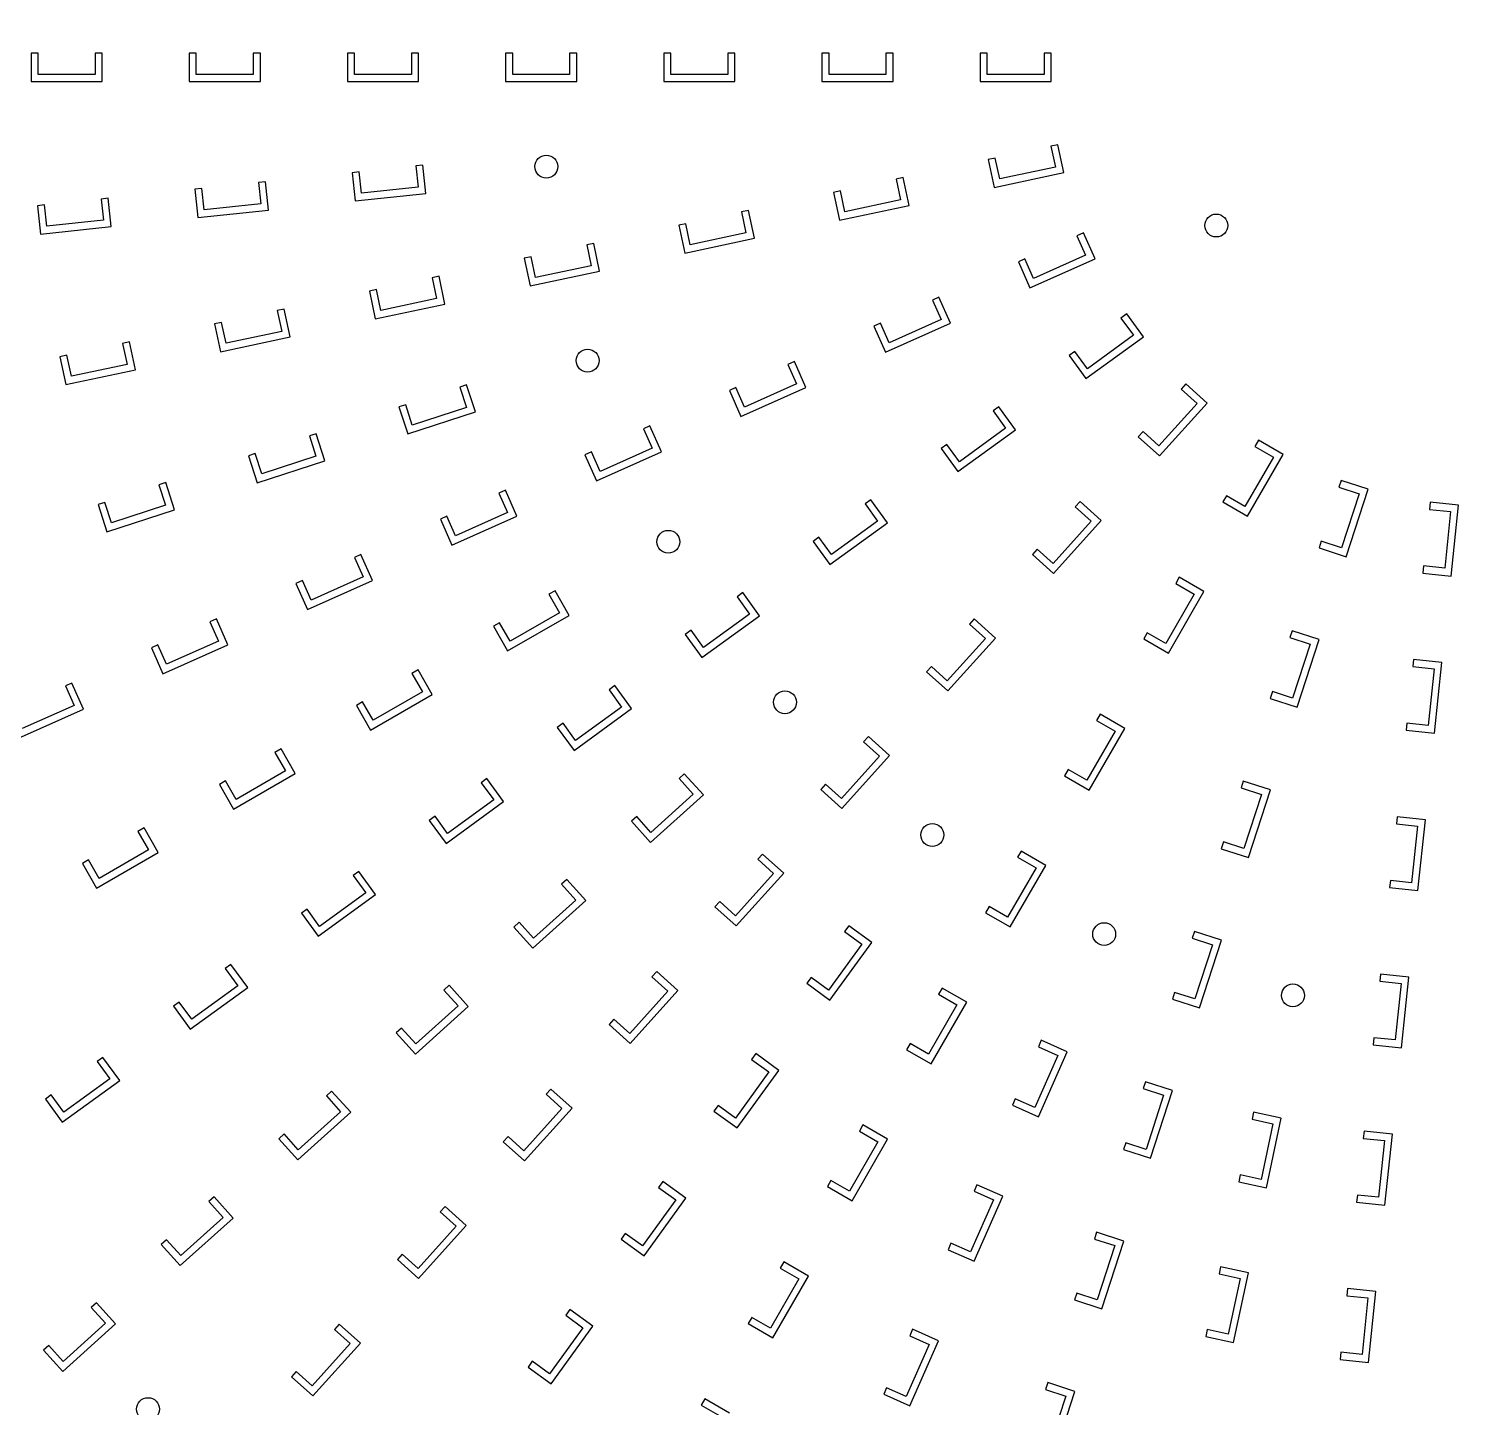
# Model space of a CAD drawing. Header units: inches. Extents: x 0.5 to 33.5, y 56.4 to 89.4.
# Drawn here: x 8.92 to 16.87, y 65.49 to 73.11 of the extents above; entities that cross this region are included whole.
import ezdxf

# ---------------------------------------------------------------- set-up
doc = ezdxf.new("R2010")
doc.units = ezdxf.units.IN
doc.layers.add('blue', color=5, linetype='CONTINUOUS')

msp = doc.modelspace()

# ---------------------------------------------------------------- linework, layer by layer
for p, q in [((8.9282, 72.9787), (8.9282, 72.8213)), ((8.9675, 72.9787), (8.9282, 72.9787)), ((8.9675, 72.8606), (8.9675, 72.9787)), ((9.3218, 72.9787), (9.2825, 72.9787)), ((9.2825, 72.9787), (9.2825, 72.8606)), ((9.3218, 72.8213), (9.3218, 72.9787)), ((9.8032, 72.9787), (9.8032, 72.8213)), ((9.8425, 72.9787), (9.8032, 72.9787)), ((9.8425, 72.8606), (9.8425, 72.9787)), ((10.1968, 72.9787), (10.1575, 72.9787)), ((10.1575, 72.9787), (10.1575, 72.8606)), ((10.1968, 72.8213), (10.1968, 72.9787)), ((10.6782, 72.9787), (10.6782, 72.8213)), ((10.7175, 72.9787), (10.6782, 72.9787)), ((10.7175, 72.8606), (10.7175, 72.9787)), ((11.0718, 72.9787), (11.0325, 72.9787)), ((11.0325, 72.9787), (11.0325, 72.8606)), ((11.0718, 72.8213), (11.0718, 72.9787)), ((11.5532, 72.9787), (11.5532, 72.8213)), ((11.5925, 72.9787), (11.5532, 72.9787)), ((11.5925, 72.8606), (11.5925, 72.9787)), ((11.9468, 72.9787), (11.9075, 72.9787)), ((11.9075, 72.9787), (11.9075, 72.8606)), ((11.9468, 72.8213), (11.9468, 72.9787)), ((12.4282, 72.9787), (12.4282, 72.8213)), ((12.4675, 72.9787), (12.4282, 72.9787)), ((12.4675, 72.8606), (12.4675, 72.9787)), ((12.8218, 72.9787), (12.7825, 72.9787)), ((12.7825, 72.9787), (12.7825, 72.8606)), ((12.8218, 72.8213), (12.8218, 72.9787)), ((13.3032, 72.9787), (13.3032, 72.8213)), ((13.3425, 72.9787), (13.3032, 72.9787)), ((13.3425, 72.8606), (13.3425, 72.9787)), ((13.6968, 72.9787), (13.6575, 72.9787)), ((13.6575, 72.9787), (13.6575, 72.8606)), ((13.6968, 72.8213), (13.6968, 72.9787)), ((14.1782, 72.9787), (14.1782, 72.8213)), ((14.2175, 72.9787), (14.1782, 72.9787)), ((14.2175, 72.8606), (14.2175, 72.9787)), ((14.5718, 72.9787), (14.5325, 72.9787)), ((14.5325, 72.9787), (14.5325, 72.8606)), ((14.5718, 72.8213), (14.5718, 72.9787)), ((8.9282, 72.8213), (9.3218, 72.8213)), ((9.2825, 72.8606), (8.9675, 72.8606)), ((9.8032, 72.8213), (10.1968, 72.8213)), ((10.1575, 72.8606), (9.8425, 72.8606)), ((10.6782, 72.8213), (11.0718, 72.8213)), ((11.0325, 72.8606), (10.7175, 72.8606)), ((11.5532, 72.8213), (11.9468, 72.8213)), ((11.9075, 72.8606), (11.5925, 72.8606)), ((12.4282, 72.8213), (12.8218, 72.8213)), ((12.7825, 72.8606), (12.4675, 72.8606)), ((13.3032, 72.8213), (13.6968, 72.8213)), ((13.6575, 72.8606), (13.3425, 72.8606)), ((14.1782, 72.8213), (14.5718, 72.8213)), ((14.5325, 72.8606), (14.2175, 72.8606)), ((14.6085, 72.4722), (14.57, 72.464)), ((14.57, 72.464), (14.5946, 72.3485)), ((14.6413, 72.3181), (14.6085, 72.4722)), ((11.0961, 72.3586), (11.0569, 72.3545)), ((11.0569, 72.3545), (11.0693, 72.2371)), ((11.1126, 72.202), (11.0961, 72.3586)), ((14.262, 72.3985), (14.2234, 72.3903)), ((14.2234, 72.3903), (14.2562, 72.2363)), ((14.2865, 72.283), (14.262, 72.3985)), ((14.5946, 72.3485), (14.2865, 72.283)), ((10.2259, 72.2672), (10.1867, 72.2631)), ((10.1867, 72.2631), (10.1991, 72.1456)), ((10.2423, 72.1106), (10.2259, 72.2672)), ((10.7437, 72.3216), (10.7046, 72.3175)), ((10.7046, 72.3175), (10.721, 72.1609)), ((10.7561, 72.2041), (10.7437, 72.3216)), ((13.7527, 72.2903), (13.7142, 72.2821)), ((13.7142, 72.2821), (13.7387, 72.1665)), ((13.7854, 72.1362), (13.7527, 72.2903)), ((14.2562, 72.2363), (14.6413, 72.3181)), ((9.3557, 72.1757), (9.3165, 72.1716)), ((9.3721, 72.0191), (9.3557, 72.1757)), ((9.8735, 72.2301), (9.8343, 72.226)), ((9.8343, 72.226), (9.8508, 72.0694)), ((9.8858, 72.1127), (9.8735, 72.2301)), ((10.721, 72.1609), (11.1126, 72.202)), ((11.0693, 72.2371), (10.7561, 72.2041)), ((13.4061, 72.2166), (13.3676, 72.2084)), ((13.3676, 72.2084), (13.4003, 72.0544)), ((13.4306, 72.1011), (13.4061, 72.2166)), ((9.0033, 72.1387), (8.9641, 72.1346)), ((8.9641, 72.1346), (8.9806, 71.978)), ((9.0156, 72.0212), (9.0033, 72.1387)), ((9.3165, 72.1716), (9.3289, 72.0541)), ((9.8508, 72.0694), (10.2423, 72.1106)), ((10.1991, 72.1456), (9.8858, 72.1127)), ((12.8968, 72.1083), (12.8583, 72.1001)), ((12.8583, 72.1001), (12.8828, 71.9846)), ((12.9295, 71.9543), (12.8968, 72.1083)), ((13.4003, 72.0544), (13.7854, 72.1362)), ((13.7387, 72.1665), (13.4306, 72.1011)), ((8.9806, 71.978), (9.3721, 72.0191)), ((9.3289, 72.0541), (9.0156, 72.0212)), ((12.5502, 72.0347), (12.5117, 72.0265)), ((12.5117, 72.0265), (12.5444, 71.8724)), ((12.5748, 71.9191), (12.5502, 72.0347)), ((12.5444, 71.8724), (12.9295, 71.9543)), ((12.8828, 71.9846), (12.5748, 71.9191)), ((14.7497, 71.9843), (14.7138, 71.9683)), ((14.7138, 71.9683), (14.7618, 71.8604)), ((14.8138, 71.8404), (14.7497, 71.9843)), ((12.0409, 71.9264), (12.0024, 71.9182)), ((12.0024, 71.9182), (12.0269, 71.8027)), ((12.0736, 71.7724), (12.0409, 71.9264)), ((14.7618, 71.8604), (14.4741, 71.7323)), ((11.6943, 71.8527), (11.6558, 71.8446)), ((11.6558, 71.8446), (11.6885, 71.6905)), ((11.7189, 71.7372), (11.6943, 71.8527)), ((12.0269, 71.8027), (11.7189, 71.7372)), ((14.4261, 71.8402), (14.3901, 71.8242)), ((14.3901, 71.8242), (14.4541, 71.6803)), ((14.4741, 71.7323), (14.4261, 71.8402)), ((14.4541, 71.6803), (14.8138, 71.8404)), ((11.185, 71.7445), (11.1465, 71.7363)), ((11.1465, 71.7363), (11.1711, 71.6208)), ((11.2178, 71.5904), (11.185, 71.7445)), ((11.6885, 71.6905), (12.0736, 71.7724)), ((10.8384, 71.6708), (10.7999, 71.6626)), ((10.7999, 71.6626), (10.8327, 71.5086)), ((10.863, 71.5553), (10.8384, 71.6708)), ((11.1711, 71.6208), (10.863, 71.5553)), ((13.9504, 71.6284), (13.9144, 71.6124)), ((14.0144, 71.4846), (13.9504, 71.6284)), ((10.3291, 71.5626), (10.2906, 71.5544)), ((10.2906, 71.5544), (10.3152, 71.4389)), ((10.3619, 71.4085), (10.3291, 71.5626)), ((10.8327, 71.5086), (11.2178, 71.5904)), ((13.9144, 71.6124), (13.9625, 71.5045)), ((14.9893, 71.5365), (14.9575, 71.5133)), ((15.0819, 71.4091), (14.9893, 71.5365)), ((9.9826, 71.4889), (9.944, 71.4807)), ((9.944, 71.4807), (9.9768, 71.3267)), ((10.0071, 71.3734), (9.9826, 71.4889)), ((13.6267, 71.4843), (13.5907, 71.4683)), ((13.5907, 71.4683), (13.6548, 71.3244)), ((13.6747, 71.3764), (13.6267, 71.4843)), ((13.6548, 71.3244), (14.0144, 71.4846)), ((13.9625, 71.5045), (13.6747, 71.3764)), ((14.9575, 71.5133), (15.0269, 71.4178)), ((9.4733, 71.3806), (9.4348, 71.3725)), ((9.506, 71.2266), (9.4733, 71.3806)), ((9.9768, 71.3267), (10.3619, 71.4085)), ((10.3152, 71.4389), (10.0071, 71.3734)), ((14.7634, 71.1777), (15.0819, 71.4091)), ((15.0269, 71.4178), (14.7721, 71.2326)), ((9.1267, 71.307), (9.0882, 71.2988)), ((9.0882, 71.2988), (9.1209, 71.1447)), ((9.1512, 71.1914), (9.1267, 71.307)), ((9.4348, 71.3725), (9.4593, 71.2569)), ((14.7026, 71.3282), (14.6708, 71.3051)), ((14.6708, 71.3051), (14.7634, 71.1777)), ((14.7721, 71.2326), (14.7026, 71.3282)), ((9.1209, 71.1447), (9.506, 71.2266)), ((9.4593, 71.2569), (9.1512, 71.1914)), ((13.151, 71.2725), (13.1151, 71.2565)), ((13.1151, 71.2565), (13.1631, 71.1486)), ((13.2151, 71.1287), (13.151, 71.2725)), ((11.3377, 71.143), (11.3002, 71.1308)), ((11.3863, 70.9932), (11.3377, 71.143)), ((13.1631, 71.1486), (12.8754, 71.0205)), ((15.3167, 71.1482), (15.2904, 71.119)), ((15.4338, 71.0428), (15.3167, 71.1482)), ((11.3002, 71.1308), (11.3367, 71.0185)), ((12.8273, 71.1284), (12.7914, 71.1124)), ((12.7914, 71.1124), (12.8554, 70.9685)), ((12.8754, 71.0205), (12.8273, 71.1284)), ((12.8554, 70.9685), (13.2151, 71.1287)), ((15.2904, 71.119), (15.3782, 71.0399)), ((11.0007, 71.0335), (10.9632, 71.0213)), ((10.9632, 71.0213), (11.0119, 70.8716)), ((11.0372, 70.9212), (11.0007, 71.0335)), ((11.0119, 70.8716), (11.3863, 70.9932)), ((11.3367, 71.0185), (11.0372, 70.9212)), ((14.2814, 71.0222), (14.2496, 70.999)), ((14.2496, 70.999), (14.319, 70.9035)), ((14.374, 70.8948), (14.2814, 71.0222)), ((15.3782, 71.0399), (15.1674, 70.8059)), ((15.1703, 70.7503), (15.4338, 71.0428)), ((12.3517, 70.9166), (12.3157, 70.9006)), ((12.3157, 70.9006), (12.3638, 70.7927)), ((12.4157, 70.7728), (12.3517, 70.9166)), ((14.319, 70.9035), (14.0642, 70.7183)), ((10.5055, 70.8726), (10.468, 70.8604)), ((10.468, 70.8604), (10.5045, 70.7481)), ((10.5542, 70.7228), (10.5055, 70.8726)), ((14.0555, 70.6633), (14.374, 70.8948)), ((15.0796, 70.8849), (15.0533, 70.8556)), ((15.0533, 70.8556), (15.1703, 70.7503)), ((15.1674, 70.8059), (15.0796, 70.8849)), ((15.7177, 70.8365), (15.698, 70.8024)), ((15.8541, 70.7578), (15.7177, 70.8365)), ((10.1685, 70.7631), (10.1311, 70.7509)), ((10.1311, 70.7509), (10.1797, 70.6012)), ((10.205, 70.6508), (10.1685, 70.7631)), ((10.5045, 70.7481), (10.205, 70.6508)), ((12.028, 70.7725), (11.992, 70.7565)), ((11.992, 70.7565), (12.0561, 70.6126)), ((12.076, 70.6646), (12.028, 70.7725)), ((12.0561, 70.6126), (12.4157, 70.7728)), ((12.3638, 70.7927), (12.076, 70.6646)), ((13.9948, 70.8139), (13.9629, 70.7907)), ((13.9629, 70.7907), (14.0555, 70.6633)), ((14.0642, 70.7183), (13.9948, 70.8139)), ((15.8003, 70.7434), (15.6429, 70.4706)), ((15.6573, 70.4168), (15.8541, 70.7578)), ((15.698, 70.8024), (15.8003, 70.7434)), ((10.1797, 70.6012), (10.5542, 70.7228)), ((9.6733, 70.6022), (9.6359, 70.59)), ((9.6359, 70.59), (9.6724, 70.4777)), ((9.722, 70.4524), (9.6733, 70.6022)), ((16.1748, 70.615), (16.1626, 70.5776)), ((16.3245, 70.5664), (16.1748, 70.615)), ((11.5523, 70.5607), (11.5164, 70.5447)), ((11.5164, 70.5447), (11.5644, 70.4368)), ((11.6164, 70.4169), (11.5523, 70.5607)), ((13.5735, 70.5078), (13.5417, 70.4847)), ((13.6661, 70.3804), (13.5735, 70.5078)), ((15.5406, 70.5297), (15.5209, 70.4956)), ((15.6429, 70.4706), (15.5406, 70.5297)), ((16.1626, 70.5776), (16.2749, 70.5411)), ((16.2749, 70.5411), (16.1776, 70.2415)), ((16.2029, 70.1919), (16.3245, 70.5664)), ((9.3363, 70.4927), (9.2989, 70.4805)), ((9.2989, 70.4805), (9.3475, 70.3308)), ((9.3728, 70.3804), (9.3363, 70.4927)), ((9.3475, 70.3308), (9.722, 70.4524)), ((9.6724, 70.4777), (9.3728, 70.3804)), ((11.5644, 70.4368), (11.2767, 70.3087)), ((13.5417, 70.4847), (13.6111, 70.3892)), ((14.7312, 70.498), (14.7049, 70.4687)), ((14.7049, 70.4687), (14.7927, 70.3897)), ((14.8483, 70.3926), (14.7312, 70.498)), ((15.5209, 70.4956), (15.6573, 70.4168)), ((16.6679, 70.4934), (16.6638, 70.4542)), ((16.6638, 70.4542), (16.7812, 70.4419)), ((16.8245, 70.4769), (16.6679, 70.4934)), ((16.7812, 70.4419), (16.7483, 70.1286)), ((16.7833, 70.0854), (16.8245, 70.4769)), ((11.2286, 70.4166), (11.1927, 70.4006)), ((11.1927, 70.4006), (11.2567, 70.2567)), ((11.2767, 70.3087), (11.2286, 70.4166)), ((11.2567, 70.2567), (11.6164, 70.4169)), ((13.3476, 70.149), (13.6661, 70.3804)), ((13.6111, 70.3892), (13.3563, 70.204)), ((14.7927, 70.3897), (14.5819, 70.1556)), ((14.5848, 70.1), (14.8483, 70.3926)), ((13.2869, 70.2996), (13.255, 70.2764)), ((13.255, 70.2764), (13.3476, 70.149)), ((13.3563, 70.204), (13.2869, 70.2996)), ((16.0653, 70.278), (16.0531, 70.2406)), ((16.1776, 70.2415), (16.0653, 70.278)), ((10.753, 70.2048), (10.717, 70.1888)), ((10.717, 70.1888), (10.7651, 70.0809)), ((10.817, 70.061), (10.753, 70.2048)), ((14.4942, 70.2347), (14.4678, 70.2054)), ((14.4678, 70.2054), (14.5848, 70.1)), ((14.5819, 70.1556), (14.4942, 70.2347)), ((16.0531, 70.2406), (16.2029, 70.1919)), ((16.6308, 70.141), (16.6267, 70.1018)), ((16.7483, 70.1286), (16.6308, 70.141)), ((10.4293, 70.0607), (10.3933, 70.0447)), ((10.3933, 70.0447), (10.4574, 69.9008)), ((10.4773, 69.9528), (10.4293, 70.0607)), ((10.4574, 69.9008), (10.817, 70.061)), ((10.7651, 70.0809), (10.4773, 69.9528)), ((15.2802, 70.0788), (15.2605, 70.0447)), ((15.2605, 70.0447), (15.3628, 69.9856)), ((15.4166, 70), (15.2802, 70.0788)), ((16.6267, 70.1018), (16.7833, 70.0854)), ((11.8267, 70.0041), (11.7926, 69.9844)), ((11.7926, 69.9844), (11.8517, 69.8821)), ((11.9054, 69.8677), (11.8267, 70.0041)), ((12.8656, 69.9935), (12.8338, 69.9704)), ((12.8338, 69.9704), (12.9032, 69.8748)), ((12.9582, 69.8661), (12.8656, 69.9935)), ((15.3628, 69.9856), (15.2054, 69.7128)), ((15.2198, 69.6591), (15.4166, 70)), ((11.5645, 69.6709), (11.9054, 69.8677)), ((11.8517, 69.8821), (11.5789, 69.7247)), ((12.6397, 69.6347), (12.9582, 69.8661)), ((12.9032, 69.8748), (12.6484, 69.6897)), ((9.9536, 69.8489), (9.9177, 69.8329)), ((9.9177, 69.8329), (9.9657, 69.725)), ((10.0177, 69.7051), (9.9536, 69.8489)), ((11.5198, 69.827), (11.4857, 69.8073)), ((11.4857, 69.8073), (11.5645, 69.6709)), ((11.5789, 69.7247), (11.5198, 69.827)), ((12.579, 69.7853), (12.5471, 69.7621)), ((12.6484, 69.6897), (12.579, 69.7853)), ((14.1458, 69.8477), (14.1194, 69.8185)), ((14.1194, 69.8185), (14.2072, 69.7394)), ((14.2628, 69.7423), (14.1458, 69.8477)), ((9.658, 69.545), (10.0177, 69.7051)), ((9.9657, 69.725), (9.678, 69.5969)), ((12.5471, 69.7621), (12.6397, 69.6347)), ((14.2072, 69.7394), (13.9964, 69.5054)), ((13.9994, 69.4498), (14.2628, 69.7423)), ((15.1031, 69.7719), (15.0834, 69.7378)), ((15.0834, 69.7378), (15.2198, 69.6591)), ((15.2054, 69.7128), (15.1031, 69.7719)), ((15.9044, 69.7828), (15.8922, 69.7454)), ((15.8922, 69.7454), (16.0045, 69.7089)), ((16.0542, 69.7342), (15.9044, 69.7828)), ((16.0045, 69.7089), (15.9072, 69.4094)), ((15.9325, 69.3598), (16.0542, 69.7342)), ((9.6299, 69.7048), (9.594, 69.6888)), ((9.594, 69.6888), (9.658, 69.545)), ((9.678, 69.5969), (9.6299, 69.7048)), ((11.0689, 69.5666), (11.0348, 69.5469)), ((11.0348, 69.5469), (11.0939, 69.4446)), ((11.1477, 69.4302), (11.0689, 69.5666)), ((13.9087, 69.5844), (13.8823, 69.5551)), ((13.8823, 69.5551), (13.9994, 69.4498)), ((13.9964, 69.5054), (13.9087, 69.5844)), ((16.5764, 69.6232), (16.5723, 69.584)), ((16.5723, 69.584), (16.6898, 69.5717)), ((16.733, 69.6067), (16.5764, 69.6232)), ((16.6898, 69.5717), (16.6568, 69.2584)), ((16.6919, 69.2152), (16.733, 69.6067)), ((9.1543, 69.4931), (9.1183, 69.477)), ((9.1183, 69.477), (9.1664, 69.3691)), ((9.2183, 69.3492), (9.1543, 69.4931)), ((12.1577, 69.4792), (12.1259, 69.4561)), ((12.2503, 69.3518), (12.1577, 69.4792)), ((10.7621, 69.3895), (10.728, 69.3698)), ((10.8211, 69.2872), (10.7621, 69.3895)), ((10.8067, 69.2334), (11.1477, 69.4302)), ((11.0939, 69.4446), (10.8211, 69.2872)), ((12.1259, 69.4561), (12.1953, 69.3605)), ((15.7949, 69.4459), (15.7827, 69.4084)), ((15.7827, 69.4084), (15.9325, 69.3598)), ((15.9072, 69.4094), (15.7949, 69.4459)), ((8.8587, 69.1891), (9.2183, 69.3492)), ((9.1664, 69.3691), (8.8786, 69.241)), ((10.728, 69.3698), (10.8067, 69.2334)), ((11.9318, 69.1204), (12.2503, 69.3518)), ((12.1953, 69.3605), (11.9405, 69.1754)), ((14.8427, 69.321), (14.823, 69.2869)), ((14.9791, 69.2422), (14.8427, 69.321)), ((11.8711, 69.271), (11.8392, 69.2478)), ((11.8392, 69.2478), (11.9318, 69.1204)), ((11.9405, 69.1754), (11.8711, 69.271)), ((14.9253, 69.2278), (14.7679, 68.9551)), ((14.7823, 68.9013), (14.9791, 69.2422)), ((14.823, 69.2869), (14.9253, 69.2278)), ((16.5394, 69.2708), (16.5353, 69.2316)), ((16.5353, 69.2316), (16.6919, 69.2152)), ((16.6568, 69.2584), (16.5394, 69.2708)), ((13.5603, 69.1975), (13.5339, 69.1682)), ((13.5339, 69.1682), (13.6217, 69.0892)), ((13.6773, 69.0921), (13.5603, 69.1975)), ((10.3112, 69.1291), (10.2771, 69.1094)), ((10.2771, 69.1094), (10.3361, 69.0071)), ((10.3899, 68.9927), (10.3112, 69.1291)), ((13.6217, 69.0892), (13.4109, 68.8551)), ((13.4139, 68.7995), (13.6773, 69.0921)), ((10.0489, 68.7959), (10.3899, 68.9927)), ((10.3361, 69.0071), (10.0634, 68.8497)), ((12.5418, 68.9918), (12.5126, 68.9655)), ((12.6472, 68.8748), (12.5418, 68.9918)), ((14.6656, 69.0141), (14.6459, 68.98)), ((14.7679, 68.9551), (14.6656, 69.0141)), ((10.0043, 68.952), (9.9702, 68.9323)), ((9.9702, 68.9323), (10.0489, 68.7959)), ((10.0634, 68.8497), (10.0043, 68.952)), ((11.4499, 68.9649), (11.418, 68.9418)), ((11.418, 68.9418), (11.4874, 68.8462)), ((11.5424, 68.8375), (11.4499, 68.9649)), ((12.5126, 68.9655), (12.5916, 68.8777)), ((13.3232, 68.9341), (13.2968, 68.9049)), ((13.4109, 68.8551), (13.3232, 68.9341)), ((14.6459, 68.98), (14.7823, 68.9013)), ((15.634, 68.9507), (15.6218, 68.9132)), ((15.6218, 68.9132), (15.7342, 68.8767)), ((15.7838, 68.902), (15.634, 68.9507)), ((11.2239, 68.6061), (11.5424, 68.8375)), ((11.4874, 68.8462), (11.2326, 68.6611)), ((12.3546, 68.6113), (12.6472, 68.8748)), ((12.5916, 68.8777), (12.3576, 68.6669)), ((13.2968, 68.9049), (13.4139, 68.7995)), ((15.7342, 68.8767), (15.6368, 68.5772)), ((15.6621, 68.5276), (15.7838, 68.902)), ((11.1632, 68.7566), (11.1313, 68.7335)), ((11.2326, 68.6611), (11.1632, 68.7566)), ((12.2785, 68.7547), (12.2493, 68.7284)), ((12.3576, 68.6669), (12.2785, 68.7547)), ((16.485, 68.753), (16.4808, 68.7138)), ((16.6416, 68.7365), (16.485, 68.753)), ((9.5534, 68.6916), (9.5193, 68.6719)), ((9.5193, 68.6719), (9.5783, 68.5696)), ((9.6321, 68.5552), (9.5534, 68.6916)), ((11.1313, 68.7335), (11.2239, 68.6061)), ((12.2493, 68.7284), (12.3546, 68.6113)), ((16.4808, 68.7138), (16.5983, 68.7015)), ((16.5983, 68.7015), (16.5654, 68.3882)), ((16.6004, 68.345), (16.6416, 68.7365)), ((15.5245, 68.6137), (15.5123, 68.5762)), ((15.6368, 68.5772), (15.5245, 68.6137)), ((9.2465, 68.5145), (9.2124, 68.4948)), ((9.3056, 68.4122), (9.2465, 68.5145)), ((9.2912, 68.3584), (9.6321, 68.5552)), ((9.5783, 68.5696), (9.3056, 68.4122)), ((12.9748, 68.5472), (12.9484, 68.518)), ((12.9484, 68.518), (13.0362, 68.4389)), ((13.0918, 68.4418), (12.9748, 68.5472)), ((14.4052, 68.5632), (14.3855, 68.5291)), ((14.3855, 68.5291), (14.4878, 68.4701)), ((14.5416, 68.4845), (14.4052, 68.5632)), ((15.5123, 68.5762), (15.6621, 68.5276)), ((9.2124, 68.4948), (9.2912, 68.3584)), ((10.742, 68.4506), (10.7101, 68.4275)), ((10.8345, 68.3232), (10.742, 68.4506)), ((13.0362, 68.4389), (12.8255, 68.2049)), ((12.8284, 68.1493), (13.0918, 68.4418)), ((14.4878, 68.4701), (14.3304, 68.1973)), ((14.3448, 68.1435), (14.5416, 68.4845)), ((10.7101, 68.4275), (10.7795, 68.3319)), ((11.8916, 68.4063), (11.8623, 68.38)), ((11.8623, 68.38), (11.9414, 68.2922)), ((11.997, 68.2893), (11.8916, 68.4063)), ((16.4479, 68.4006), (16.4438, 68.3614)), ((16.4438, 68.3614), (16.6004, 68.345)), ((16.5654, 68.3882), (16.4479, 68.4006)), ((10.516, 68.0918), (10.8345, 68.3232)), ((10.7795, 68.3319), (10.5247, 68.1468)), ((11.7044, 68.0259), (11.997, 68.2893)), ((11.9414, 68.2922), (11.7073, 68.0815)), ((12.7377, 68.2839), (12.7113, 68.2546)), ((12.8255, 68.2049), (12.7377, 68.2839)), ((10.4553, 68.2423), (10.4235, 68.2192)), ((10.4235, 68.2192), (10.516, 68.0918)), ((10.5247, 68.1468), (10.4553, 68.2423)), ((12.7113, 68.2546), (12.8284, 68.1493)), ((14.2281, 68.2564), (14.2084, 68.2223)), ((14.2084, 68.2223), (14.3448, 68.1435)), ((14.3304, 68.1973), (14.2281, 68.2564)), ((11.6283, 68.1692), (11.599, 68.1429)), ((11.599, 68.1429), (11.7044, 68.0259)), ((11.7073, 68.0815), (11.6283, 68.1692)), ((13.4518, 68.1503), (13.4287, 68.1185)), ((13.4287, 68.1185), (13.5242, 68.049)), ((13.5792, 68.0577), (13.4518, 68.1503)), ((15.3636, 68.1185), (15.3514, 68.0811)), ((15.5134, 68.0698), (15.3636, 68.1185)), ((13.5242, 68.049), (13.3391, 67.7942)), ((13.3478, 67.7392), (13.5792, 68.0577)), ((15.3514, 68.0811), (15.4638, 68.0446)), ((15.4638, 68.0446), (15.3664, 67.745)), ((15.3917, 67.6954), (15.5134, 68.0698)), ((10.0341, 67.9363), (10.0022, 67.9131)), ((10.0022, 67.9131), (10.0716, 67.8176)), ((10.1266, 67.8089), (10.0341, 67.9363)), ((12.3893, 67.897), (12.3629, 67.8677)), ((12.5063, 67.7916), (12.3893, 67.897)), ((16.3935, 67.8828), (16.3894, 67.8436)), ((16.5501, 67.8663), (16.3935, 67.8828)), ((9.8081, 67.5775), (10.1266, 67.8089)), ((10.0716, 67.8176), (9.8168, 67.6325)), ((11.2413, 67.8208), (11.2121, 67.7945)), ((11.3467, 67.7038), (11.2413, 67.8208)), ((12.3629, 67.8677), (12.4507, 67.7887)), ((13.2435, 67.8636), (13.2204, 67.8318)), ((13.2204, 67.8318), (13.3478, 67.7392)), ((13.3391, 67.7942), (13.2435, 67.8636)), ((13.9677, 67.8054), (13.948, 67.7713)), ((14.1041, 67.7267), (13.9677, 67.8054)), ((16.3894, 67.8436), (16.5068, 67.8313)), ((16.5068, 67.8313), (16.4739, 67.518)), ((16.509, 67.4748), (16.5501, 67.8663)), ((9.7474, 67.728), (9.7156, 67.7049)), ((9.8168, 67.6325), (9.7474, 67.728)), ((11.2121, 67.7945), (11.2911, 67.7067)), ((12.4507, 67.7887), (12.24, 67.5546)), ((12.2429, 67.499), (12.5063, 67.7916)), ((13.9073, 67.3857), (14.1041, 67.7267)), ((13.948, 67.7713), (14.0503, 67.7123)), ((15.2541, 67.7815), (15.2419, 67.7441)), ((15.2419, 67.7441), (15.3917, 67.6954)), ((15.3664, 67.745), (15.2541, 67.7815)), ((9.7156, 67.7049), (9.8081, 67.5775)), ((11.0541, 67.4404), (11.3467, 67.7038)), ((11.2911, 67.7067), (11.057, 67.496)), ((14.0503, 67.7123), (13.8929, 67.4395)), ((10.978, 67.5837), (10.9488, 67.5574)), ((10.9488, 67.5574), (11.0541, 67.4404)), ((11.057, 67.496), (10.978, 67.5837)), ((12.1522, 67.6336), (12.1259, 67.6044)), ((12.1259, 67.6044), (12.2429, 67.499)), ((12.24, 67.5546), (12.1522, 67.6336)), ((13.7906, 67.4986), (13.7709, 67.4645)), ((13.8929, 67.4395), (13.7906, 67.4986)), ((14.5169, 67.5164), (14.5009, 67.4804)), ((14.5009, 67.4804), (14.6088, 67.4324)), ((14.6607, 67.4523), (14.5169, 67.5164)), ((16.3565, 67.5304), (16.3523, 67.4912)), ((16.3523, 67.4912), (16.509, 67.4748)), ((16.4739, 67.518), (16.3565, 67.5304)), ((9.3262, 67.422), (9.2943, 67.3988)), ((9.2943, 67.3988), (9.3638, 67.3033)), ((9.4187, 67.2946), (9.3262, 67.422)), ((12.9375, 67.4424), (12.9144, 67.4106)), ((12.9144, 67.4106), (13.0099, 67.3411)), ((13.0649, 67.3499), (12.9375, 67.4424)), ((13.7709, 67.4645), (13.9073, 67.3857)), ((14.6088, 67.4324), (14.4807, 67.1447)), ((14.5006, 67.0927), (14.6607, 67.4523)), ((13.0099, 67.3411), (12.8248, 67.0863)), ((12.8335, 67.0313), (13.0649, 67.3499)), ((9.1002, 67.0632), (9.4187, 67.2946)), ((9.3638, 67.3033), (9.1089, 67.1182)), ((11.8038, 67.2467), (11.7775, 67.2175)), ((11.9208, 67.1413), (11.8038, 67.2467)), ((15.0932, 67.2863), (15.081, 67.2489)), ((15.081, 67.2489), (15.1934, 67.2124)), ((15.243, 67.2377), (15.0932, 67.2863)), ((9.0395, 67.2137), (9.0077, 67.1906)), ((9.0077, 67.1906), (9.1002, 67.0632)), ((9.1089, 67.1182), (9.0395, 67.2137)), ((10.5911, 67.2353), (10.5618, 67.209)), ((10.5618, 67.209), (10.6409, 67.1212)), ((10.6965, 67.1183), (10.5911, 67.2353)), ((11.7775, 67.2175), (11.8652, 67.1384)), ((14.3728, 67.1927), (14.3567, 67.1567)), ((14.4807, 67.1447), (14.3728, 67.1927)), ((15.1934, 67.2124), (15.096, 66.9128)), ((15.1213, 66.8632), (15.243, 67.2377)), ((10.4039, 66.8549), (10.6965, 67.1183)), ((10.6409, 67.1212), (10.4068, 66.9105)), ((11.8652, 67.1384), (11.6545, 66.9044)), ((11.6574, 66.8488), (11.9208, 67.1413)), ((12.7292, 67.1558), (12.7061, 67.1239)), ((12.7061, 67.1239), (12.8335, 67.0313)), ((12.8248, 67.0863), (12.7292, 67.1558)), ((14.3567, 67.1567), (14.5006, 67.0927)), ((15.6904, 67.1178), (15.6823, 67.0793)), ((15.6823, 67.0793), (15.7978, 67.0547)), ((15.8445, 67.085), (15.6904, 67.1178)), ((15.7626, 66.6999), (15.8445, 67.085)), ((13.5302, 67.0477), (13.5105, 67.0136)), ((13.5105, 67.0136), (13.6128, 66.9545)), ((13.6666, 66.9689), (13.5302, 67.0477)), ((15.7978, 67.0547), (15.7323, 66.7466)), ((16.302, 67.0126), (16.2979, 66.9734)), ((16.4586, 66.9961), (16.302, 67.0126)), ((10.3278, 66.9982), (10.2985, 66.9719)), ((10.2985, 66.9719), (10.4039, 66.8549)), ((10.4068, 66.9105), (10.3278, 66.9982)), ((11.5667, 66.9834), (11.5404, 66.9541)), ((11.5404, 66.9541), (11.6574, 66.8488)), ((11.6545, 66.9044), (11.5667, 66.9834)), ((13.6128, 66.9545), (13.4554, 66.6818)), ((13.4698, 66.628), (13.6666, 66.9689)), ((14.9837, 66.9493), (14.9716, 66.9119)), ((15.096, 66.9128), (14.9837, 66.9493)), ((16.2979, 66.9734), (16.4154, 66.9611)), ((16.4154, 66.9611), (16.3825, 66.6478)), ((16.4175, 66.6046), (16.4586, 66.9961)), ((14.9716, 66.9119), (15.1213, 66.8632)), ((15.6168, 66.7712), (15.6086, 66.7327)), ((15.7323, 66.7466), (15.6168, 66.7712)), ((12.4232, 66.7345), (12.4001, 66.7027)), ((12.4001, 66.7027), (12.4956, 66.6333)), ((12.5506, 66.642), (12.4232, 66.7345)), ((13.3531, 66.7408), (13.3334, 66.7067)), ((13.3334, 66.7067), (13.4698, 66.628)), ((13.4554, 66.6818), (13.3531, 66.7408)), ((14.161, 66.717), (14.145, 66.6811)), ((14.3048, 66.653), (14.161, 66.717)), ((15.6086, 66.7327), (15.7626, 66.6999)), ((9.9408, 66.6499), (9.9116, 66.6235)), ((9.9116, 66.6235), (9.9906, 66.5357)), ((10.0462, 66.5328), (9.9408, 66.6499)), ((12.4956, 66.6333), (12.3105, 66.3784)), ((12.3192, 66.3235), (12.5506, 66.642)), ((14.2529, 66.633), (14.1248, 66.3453)), ((14.1447, 66.2933), (14.3048, 66.653)), ((14.145, 66.6811), (14.2529, 66.633)), ((16.265, 66.6602), (16.2609, 66.621)), ((16.2609, 66.621), (16.4175, 66.6046)), ((16.3825, 66.6478), (16.265, 66.6602)), ((9.7536, 66.2694), (10.0462, 66.5328)), ((9.9906, 66.5357), (9.7565, 66.325)), ((11.2183, 66.5965), (11.192, 66.5672)), ((11.192, 66.5672), (11.2797, 66.4882)), ((11.3353, 66.4911), (11.2183, 66.5965)), ((11.2797, 66.4882), (11.069, 66.2541)), ((11.0719, 66.1985), (11.3353, 66.4911)), ((12.2149, 66.4479), (12.1918, 66.416)), ((12.3105, 66.3784), (12.2149, 66.4479)), ((14.8228, 66.4542), (14.8107, 66.4167)), ((14.9726, 66.4055), (14.8228, 66.4542)), ((9.6775, 66.4128), (9.6483, 66.3864)), ((9.6483, 66.3864), (9.7536, 66.2694)), ((9.7565, 66.325), (9.6775, 66.4128)), ((12.1918, 66.416), (12.3192, 66.3235)), ((14.0169, 66.3933), (14.0008, 66.3574)), ((14.1248, 66.3453), (14.0169, 66.3933)), ((14.8107, 66.4167), (14.923, 66.3802)), ((14.923, 66.3802), (14.8257, 66.0807)), ((14.8509, 66.0311), (14.9726, 66.4055)), ((10.9812, 66.3331), (10.9549, 66.3039)), ((10.9549, 66.3039), (11.0719, 66.1985)), ((11.069, 66.2541), (10.9812, 66.3331)), ((13.0927, 66.2899), (13.073, 66.2558)), ((13.2291, 66.2112), (13.0927, 66.2899)), ((14.0008, 66.3574), (14.1447, 66.2933)), ((13.0323, 65.8702), (13.2291, 66.2112)), ((13.073, 66.2558), (13.1753, 66.1967)), ((15.5085, 66.2619), (15.5003, 66.2234)), ((15.5003, 66.2234), (15.6159, 66.1988)), ((15.6626, 66.2291), (15.5085, 66.2619)), ((15.5807, 65.844), (15.6626, 66.2291)), ((13.1753, 66.1967), (13.0179, 65.924)), ((15.6159, 66.1988), (15.5504, 65.8907)), ((16.2106, 66.1423), (16.2065, 66.1032)), ((16.3672, 66.1259), (16.2106, 66.1423)), ((16.326, 65.7343), (16.3672, 66.1259)), ((9.2906, 66.0644), (9.2613, 66.038)), ((9.396, 65.9473), (9.2906, 66.0644)), ((14.7133, 66.1172), (14.7012, 66.0797)), ((14.7012, 66.0797), (14.8509, 66.0311)), ((14.8257, 66.0807), (14.7133, 66.1172)), ((16.2065, 66.1032), (16.3239, 66.0908)), ((16.3239, 66.0908), (16.291, 65.7776)), ((9.2613, 66.038), (9.3404, 65.9502)), ((11.9089, 66.0266), (11.8857, 65.9948)), ((11.8857, 65.9948), (11.9813, 65.9254)), ((12.0363, 65.9341), (11.9089, 66.0266)), ((12.9156, 65.983), (12.8959, 65.9489)), ((13.0179, 65.924), (12.9156, 65.983)), ((9.1034, 65.6839), (9.396, 65.9473)), ((9.3404, 65.9502), (9.1063, 65.7395)), ((10.6328, 65.9462), (10.6065, 65.9169)), ((10.6065, 65.9169), (10.6943, 65.8379)), ((10.7499, 65.8408), (10.6328, 65.9462)), ((11.9813, 65.9254), (11.7962, 65.6706)), ((11.8049, 65.6156), (12.0363, 65.9341)), ((12.8959, 65.9489), (13.0323, 65.8702)), ((13.8051, 65.9177), (13.7891, 65.8817)), ((13.9489, 65.8536), (13.8051, 65.9177)), ((15.4349, 65.9153), (15.4267, 65.8768)), ((15.5504, 65.8907), (15.4349, 65.9153)), ((9.0273, 65.8273), (8.998, 65.8009)), ((9.1063, 65.7395), (9.0273, 65.8273)), ((10.6943, 65.8379), (10.4835, 65.6039)), ((10.4864, 65.5483), (10.7499, 65.8408)), ((13.897, 65.8337), (13.7689, 65.546)), ((13.7888, 65.494), (13.9489, 65.8536)), ((13.7891, 65.8817), (13.897, 65.8337)), ((15.4267, 65.8768), (15.5807, 65.844)), ((8.998, 65.8009), (9.1034, 65.6839)), ((11.7006, 65.74), (11.6775, 65.7081)), ((11.7962, 65.6706), (11.7006, 65.74)), ((16.1735, 65.79), (16.1694, 65.7508)), ((16.1694, 65.7508), (16.326, 65.7343)), ((16.291, 65.7776), (16.1735, 65.79)), ((10.3957, 65.6829), (10.3694, 65.6536)), ((10.3694, 65.6536), (10.4864, 65.5483)), ((10.4835, 65.6039), (10.3957, 65.6829)), ((11.6775, 65.7081), (11.8049, 65.6156)), ((13.661, 65.594), (13.645, 65.558)), ((13.7689, 65.546), (13.661, 65.594)), ((14.5524, 65.622), (14.5403, 65.5845)), ((14.5403, 65.5845), (14.6526, 65.548)), ((14.7022, 65.5733), (14.5524, 65.622)), ((14.5805, 65.1989), (14.7022, 65.5733)), ((12.6552, 65.5321), (12.6355, 65.498)), ((12.6355, 65.498), (12.7378, 65.439)), ((12.7916, 65.4534), (12.6552, 65.5321)), ((13.645, 65.558), (13.7888, 65.494)), ((14.6526, 65.548), (14.5553, 65.2485))]:
    msp.add_line(p, q)
for centre in [(11.7788, 72.3512), (15.4845, 72.025), (12.007, 71.2777), (12.4534, 70.275), (13.0985, 69.3871), (13.9141, 68.6527), (14.8646, 68.1039), (15.9085, 67.7647), (9.5754, 65.4754)]:
    msp.add_circle(centre, 0.0633)
at = {"layer": 'blue'}
msp.add_circle((17, 72.9), 16.5, dxfattribs=at)

doc.saveas('drawing.dxf')
